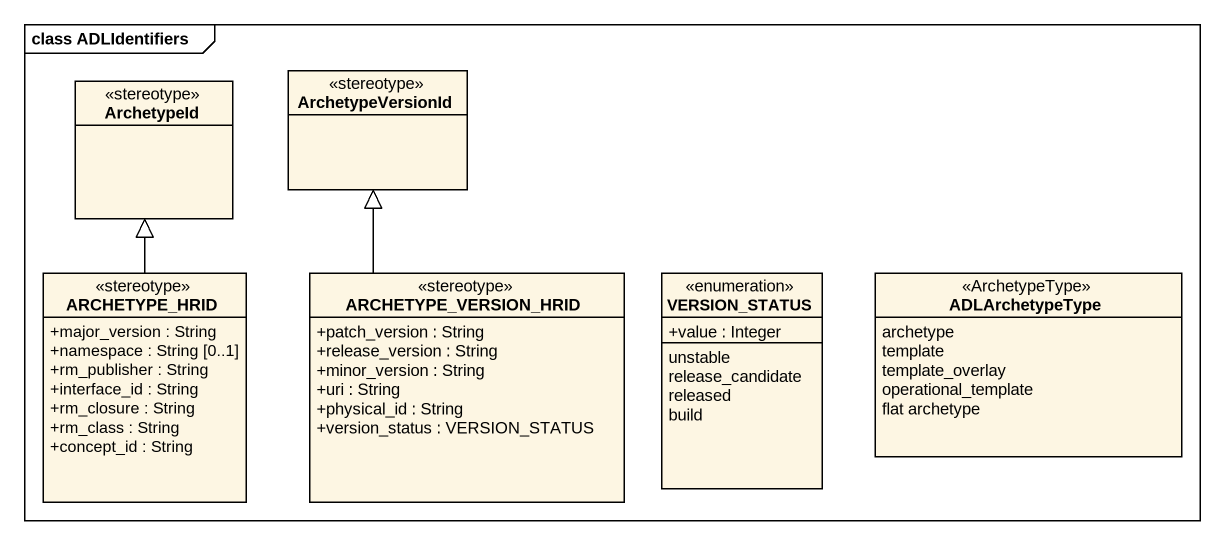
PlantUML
@startuml
mainframe class ADLIdentifiers
hide circle
hide empty members
skinparam classAttributeIconSize 0
class ArchetypeId <<stereotype>>
class ArchetypeVersionId <<stereotype>>
class ARCHETYPE_HRID <<stereotype>> {
  +major_version : String
  +namespace : String [0..1]
  +rm_publisher : String
  +interface_id : String
  +rm_closure : String
  +rm_class : String
  +concept_id : String
}
class ARCHETYPE_VERSION_HRID <<stereotype>> {
  +patch_version : String
  +release_version : String
  +minor_version : String
  +uri : String
  +physical_id : String
  +version_status : VERSION_STATUS
}
enum VERSION_STATUS {
  +value : Integer
  unstable
  release_candidate
  released
  build
}
enum ADLArchetypeType <<ArchetypeType>> {
  archetype
  template
  template_overlay
  operational_template
  flat archetype
}
ARCHETYPE_HRID -up-|> ArchetypeId
ARCHETYPE_VERSION_HRID -up-|> ArchetypeVersionId
@enduml
